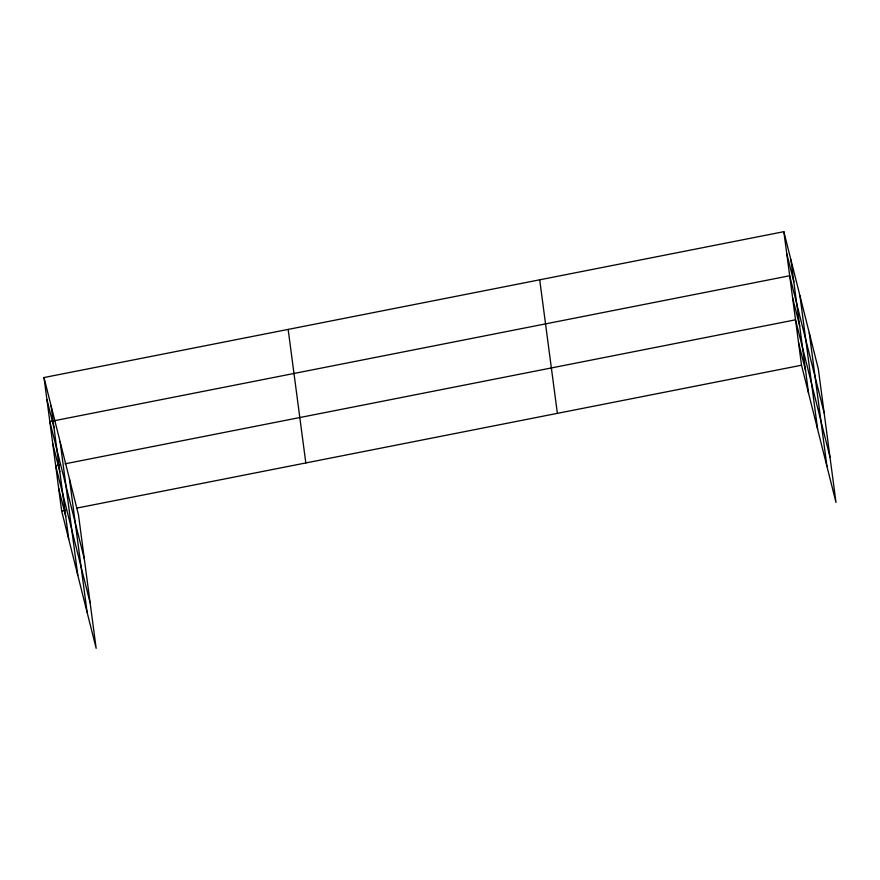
<?xml version="1.0" encoding="UTF-8"?>
<svg xmlns="http://www.w3.org/2000/svg" width="880" height="880" viewBox="0 0 880 880"><rect width="100%" height="100%" fill="white"/><g stroke="black" fill="none" stroke-linecap="round" stroke-linejoin="round"><path stroke-width="1.32" d="M44 377.542L78.474 514.778L96.151 648.318L61.677 511.082L44 377.542L783.849 231.682L818.323 368.918L836 502.458L801.526 365.222L783.849 231.682M59.686 464.882L55.671 465.674L90.134 602.91M65.054 463.826L795.52 319.814L829.994 457.061M61.677 511.082L65.703 510.29M76.428 508.167L801.526 365.222M786.764 253.715L793.826 281.787M824.153 412.984L789.69 275.748L49.83 421.608L84.304 558.844M792.605 297.781L799.656 325.853M798.523 342.518L805.574 370.59M46.915 399.575L53.966 427.647M52.745 443.641L59.796 471.713M58.674 488.378L65.725 516.45M809.281 332.893L826.947 466.433M799.953 295.779L817.63 429.319M790.9 259.754L808.577 393.294M539.704 279.818L557.381 413.358M288.156 329.406L305.822 462.946M69.421 478.753L87.098 612.293M60.104 441.639L77.781 575.179M51.051 405.614L68.728 539.154"/></g></svg>
